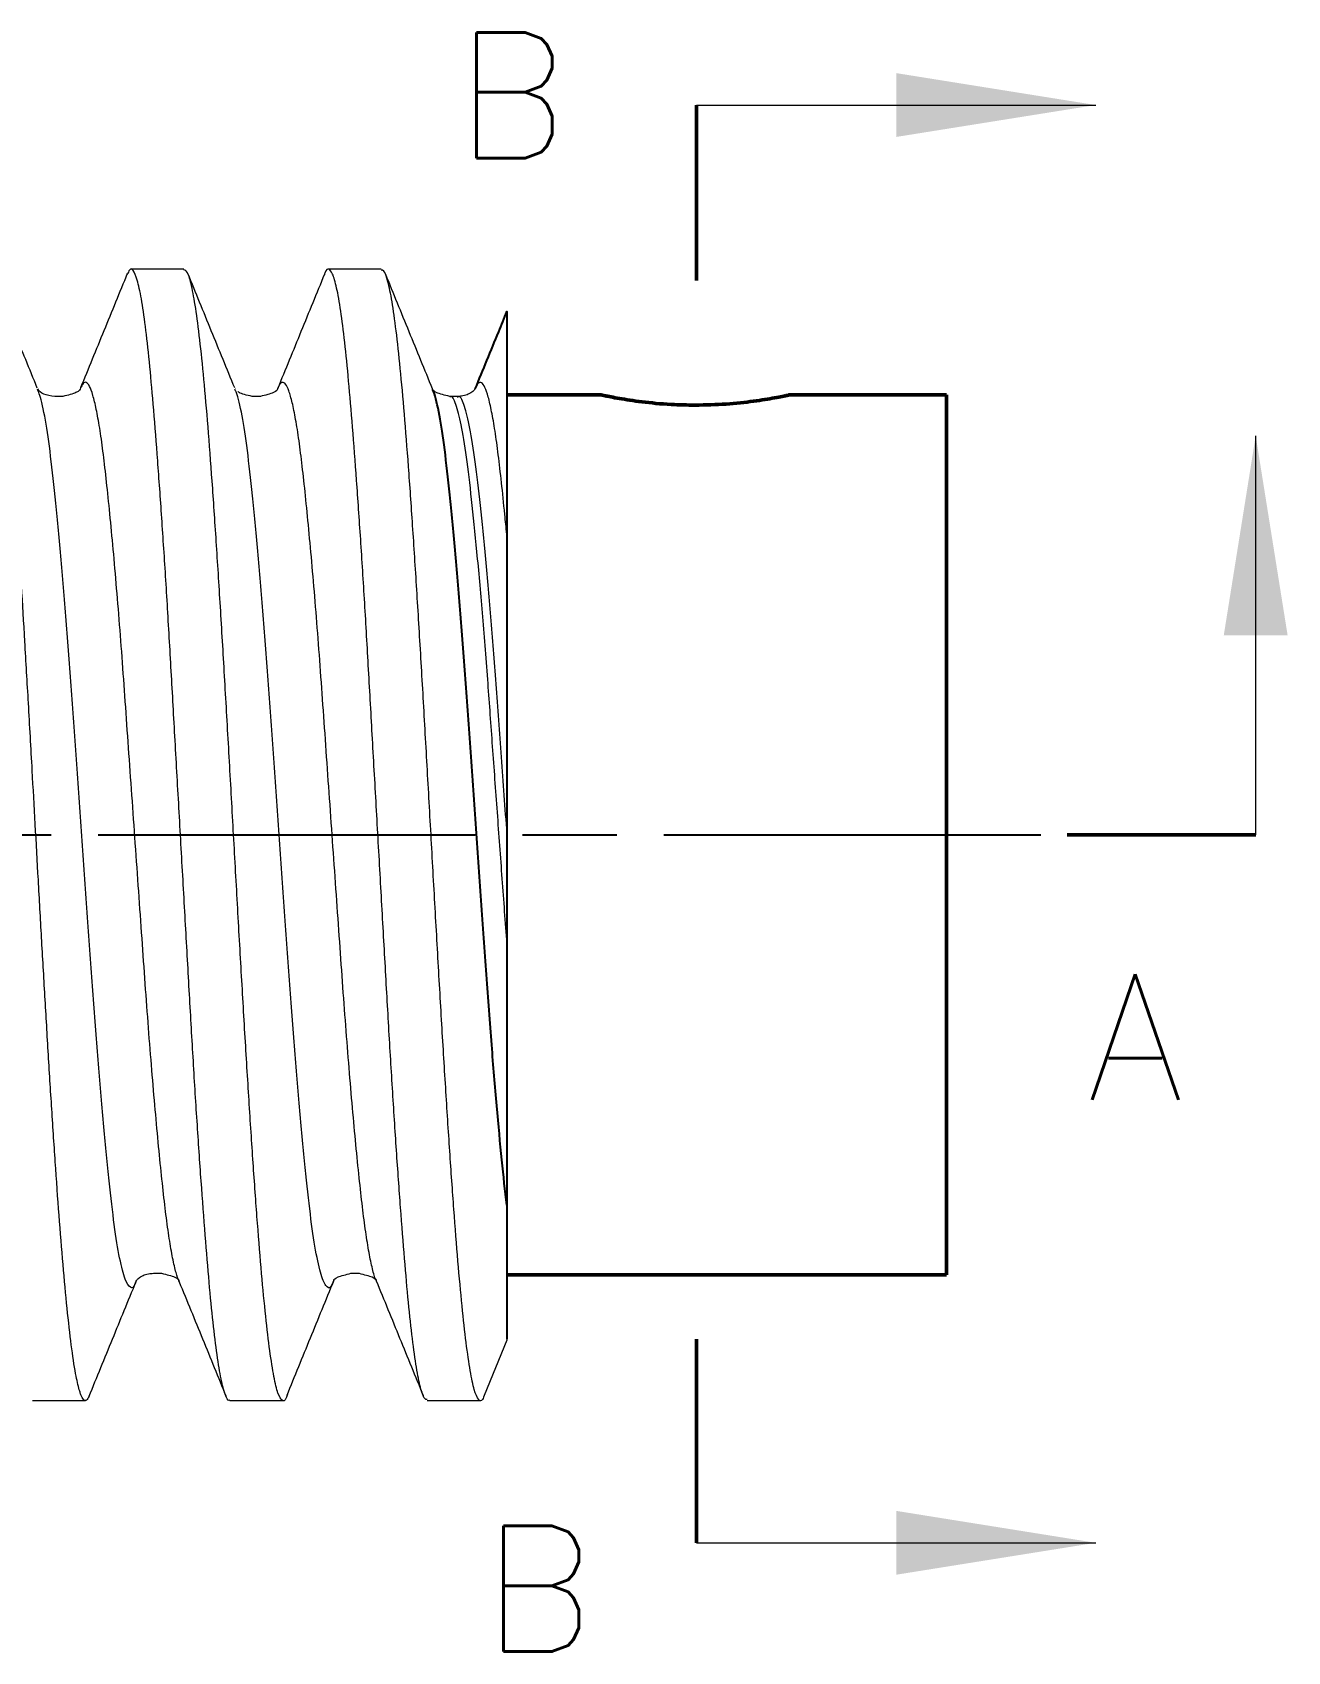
# Model space of a CAD drawing. Header units: millimetres. Extents: x 538 to 2406, y -113 to 359.
# Drawn here: x 1397.62 to 1417.59, y 100.28 to 126.05 of the extents above; entities that cross this region are included whole.
import ezdxf

# ---------------------------------------------------------------- set-up
doc = ezdxf.new("R2010")
doc.units = ezdxf.units.MM
doc.header["$LTSCALE"] = 0.5
doc.linetypes.add('AM_ISO08W050', pattern=[18, 12, -1.5, 3, -1.5])
doc.layers.get('0').update_dxf_attribs({"lineweight": 50})
doc.layers.add('AM_7', color=4, linetype='AM_ISO08W050', lineweight=25)
doc.layers.add('粗实线层', color=7, linetype='Continuous', lineweight=50)
doc.styles.add('USER2', font='SIMPLEX.SHX')

msp = doc.modelspace()

# ---------------------------------------------------------------- linework, layer by layer
at = {"color": 7, "linetype": 'Continuous', "lineweight": 0}
for p, q in [((1408.1882, 124.8912), (1414.5382, 124.8912)), ((1417.0838, 113.2793), (1417.0838, 119.6293)), ((1408.1882, 102.0155), (1414.5382, 102.0155))]:
    msp.add_line(p, q, dxfattribs=at)
at = {"color": 7, "linetype": 'Continuous', "lineweight": 15}
for p, q in [((1400.0292, 122.2793), (1399.1895, 122.2793)), ((1403.1702, 122.2793), (1402.331, 122.2793)), ((1397.6998, 120.3576), (1397.6975, 120.3628)), ((1400.8405, 120.3628), (1400.838, 120.3675)), ((1400.8501, 120.37), (1400.8443, 120.3753)), ((1403.9865, 120.3631), (1403.9825, 120.3693)), ((1398.1042, 120.2543), (1397.9755, 120.2543)), ((1401.2459, 120.2543), (1401.1172, 120.2543)), ((1404.3877, 120.2543), (1404.259, 120.2543)), ((1399.2716, 106.1899), (1399.2665, 106.1735)), ((1399.5463, 106.3043), (1399.675, 106.3043)), ((1402.4153, 106.2045), (1402.411, 106.1919)), ((1402.6881, 106.3043), (1402.8168, 106.3043)), ((1403.0921, 106.1856), (1403.09, 106.1898)), ((1404.8115, 104.3621), (1405.1729, 105.2464)), ((1397.6186, 104.2793), (1398.463, 104.2793)), ((1400.7603, 104.2793), (1401.6081, 104.2793)), ((1403.9017, 104.2793), (1404.7482, 104.2793))]:
    msp.add_line(p, q, dxfattribs=at)
at = {"color": 7, "linetype": 'Continuous', "lineweight": 50}
for p, q in [((1406.6719, 120.2793), (1405.1661, 120.2793)), ((1412.1661, 120.2793), (1409.6479, 120.2793)), ((1412.1661, 120.2793), (1412.1661, 106.2793)), ((1405.1661, 106.2793), (1412.1661, 106.2793))]:
    msp.add_line(p, q, dxfattribs=at)
at = {"color": 7, "linetype": 'Continuous', "lineweight": -3}
msp.add_line((1405.1661, 115.3382), (1405.1661, 109.7385), dxfattribs=at)
at = {"lineweight": 50}
msp.add_line((1417.0838, 113.2793), (1414.0815, 113.2793), dxfattribs=at)
at = {"color": 7, "linetype": 'Continuous', "lineweight": 15}
for points, knots in [([(1398.5247, 104.3503), (1398.5097, 104.323), (1398.4784, 104.2658), (1398.4405, 104.2813), (1398.4111, 104.3248), (1398.3913, 104.3681), (1398.3687, 104.4333), (1398.3432, 104.5281), (1398.3015, 104.7244), (1398.2468, 105.0714), (1398.1799, 105.6435), (1398.1149, 106.3283), (1398.0518, 107.1037), (1397.9907, 107.9481), (1397.9315, 108.8412), (1397.8742, 109.7639), (1397.8189, 110.6992), (1397.7655, 111.6318), (1397.7141, 112.5487), (1397.6646, 113.4389), (1397.6121, 114.3817), (1397.5571, 115.3584), (1397.5001, 116.3431), (1397.4387, 117.3647), (1397.3742, 118.3739), (1397.3225, 119.1096), (1397.2905, 119.534), (1397.2757, 119.7251), (1397.2614, 119.9046), (1397.2465, 120.0849), (1397.2276, 120.3071), (1397.2045, 120.5646), (1397.178, 120.8383), (1397.1429, 121.172), (1397.0992, 121.5312), (1397.0471, 121.8679), (1396.9953, 122.1056), (1396.9443, 122.2526), (1396.9104, 122.27), (1396.8937, 122.2785)], [0, 0, 0, 0, 0.0273876, 0.0572903, 0.0692553, 0.0812204, 0.0933016, 0.1105811, 0.1276745, 0.1695665, 0.2102977, 0.2498679, 0.2882771, 0.3255251, 0.3616117, 0.3965368, 0.4303004, 0.4629022, 0.4943421, 0.5246201, 0.553736, 0.5907396, 0.6256784, 0.6585521, 0.7039666, 0.7447388, 0.7542118, 0.7633941, 0.7722855, 0.780886, 0.7910406, 0.8075773, 0.8240439, 0.8404402, 0.8730109, 0.9053011, 0.9373107, 0.9690399, 1, 1, 1, 1]), ([(1397.6973, 120.3882), (1397.5738, 120.6894), (1397.3269, 121.2921), (1397.0803, 121.8959), (1396.957, 122.1979)], [0, 0, 0, 0, 0.499714, 1, 1, 1, 1]), ([(1399.1285, 122.2104), (1399.0046, 121.9069), (1398.7569, 121.3005), (1398.5084, 120.6943), (1398.3843, 120.3915)], [0, 0, 0, 0, 0.5004911, 1, 1, 1, 1]), ([(1400.7603, 104.2903), (1400.7564, 104.2868), (1400.7319, 104.2654), (1400.6861, 104.3655), (1400.6215, 104.5992), (1400.5567, 104.9874), (1400.4926, 105.5041), (1400.4316, 106.1434), (1400.3689, 106.8968), (1400.3043, 107.758), (1400.2394, 108.7105), (1400.1755, 109.7314), (1400.1145, 110.805), (1400.0516, 111.9196), (1399.987, 113.0632), (1399.9222, 114.212), (1399.8583, 115.3391), (1399.7974, 116.4294), (1399.7344, 117.4715), (1399.6698, 118.4525), (1399.6049, 119.3505), (1399.5412, 120.1452), (1399.4803, 120.8281), (1399.4172, 121.3923), (1399.3525, 121.8284), (1399.2877, 122.1276), (1399.224, 122.2756), (1399.1725, 122.301), (1399.1399, 122.221), (1399.1282, 122.1924)], [0, 0, 0, 0, 0.0073844, 0.0460423, 0.0851063, 0.1242611, 0.1631869, 0.2016189, 0.240303, 0.2793786, 0.3185297, 0.3574367, 0.3958549, 0.4345647, 0.4736511, 0.5127978, 0.5516853, 0.5900924, 0.6288271, 0.6679238, 0.7070653, 0.7459326, 0.7843314, 0.8230905, 0.8621965, 0.9013322, 0.9401786, 0.978572, 1, 1, 1, 1]), ([(1401.6763, 104.3791), (1401.6697, 104.3584), (1401.6415, 104.2695), (1401.5917, 104.2656), (1401.5266, 104.3717), (1401.4615, 104.6396), (1401.3964, 105.0508), (1401.3312, 105.602), (1401.266, 106.283), (1401.2007, 107.0824), (1401.1353, 107.9866), (1401.0699, 108.9804), (1401.0045, 110.047), (1400.9389, 111.1683), (1400.8734, 112.3253), (1400.8078, 113.4985), (1400.7421, 114.6679), (1400.6764, 115.8139), (1400.6106, 116.9172), (1400.5448, 117.959), (1400.4791, 118.9216), (1400.4135, 119.7887), (1400.348, 120.5455), (1400.2825, 121.1791), (1400.217, 121.6798), (1400.1516, 122.0344), (1400.089, 122.2461), (1400.0482, 122.263), (1400.0292, 122.271)], [0, 0, 0, 0, 0.0120151, 0.0517249, 0.0914348, 0.1311448, 0.1708549, 0.210565, 0.2502753, 0.2899857, 0.3296962, 0.3694067, 0.4091174, 0.4488282, 0.4885391, 0.52825, 0.5679611, 0.6076723, 0.6473903, 0.6871183, 0.7268462, 0.7665739, 0.8063016, 0.8460291, 0.8857565, 0.9254838, 0.9652109, 1, 1, 1, 1]), ([(1400.8378, 120.3906), (1400.7138, 120.6932), (1400.4655, 121.299), (1400.218, 121.9051), (1400.0941, 122.2084)], [0, 0, 0, 0, 0.4995395, 1, 1, 1, 1]), ([(1402.2649, 122.1984), (1402.1409, 121.8945), (1401.893, 121.2876), (1401.6443, 120.6809), (1401.52, 120.3779)], [0, 0, 0, 0, 0.5005286, 1, 1, 1, 1]), ([(1403.9017, 104.2936), (1403.8871, 104.2949), (1403.852, 104.2981), (1403.794, 104.4702), (1403.7292, 104.7848), (1403.6646, 105.2419), (1403.6019, 105.8237), (1403.5408, 106.5236), (1403.4768, 107.3343), (1403.4119, 108.246), (1403.3474, 109.2371), (1403.2848, 110.2871), (1403.2236, 111.3836), (1403.1595, 112.5151), (1403.0947, 113.6649), (1403.0302, 114.8053), (1402.9678, 115.9146), (1402.9065, 116.9812), (1402.8423, 117.9933), (1402.7774, 118.9338), (1402.7129, 119.7797), (1402.6508, 120.5167), (1402.5893, 121.1384), (1402.525, 121.6372), (1402.4601, 122.0015), (1402.3958, 122.2271), (1402.3336, 122.2939), (1402.2907, 122.2782), (1402.2672, 122.1991), (1402.2648, 122.191)], [0, 0, 0, 0, 0.02744756, 0.06623388, 0.10526223, 0.14421397, 0.18277416, 0.22108665, 0.25989164, 0.29892361, 0.33786372, 0.37639763, 0.41472696, 0.45354992, 0.49258478, 0.53151255, 0.57001949, 0.60836846, 0.64720869, 0.6862457, 0.72516041, 0.76363971, 0.80201112, 0.8408679, 0.87990634, 0.91880728, 0.95725827, 0.9956549, 1, 1, 1, 1]), ([(1404.8158, 104.3811), (1404.8038, 104.3488), (1404.7702, 104.2587), (1404.7151, 104.2783), (1404.6503, 104.4269), (1404.5855, 104.7323), (1404.5206, 105.1804), (1404.4556, 105.7659), (1404.3905, 106.4784), (1404.3253, 107.306), (1404.2601, 108.2345), (1404.1948, 109.2485), (1404.1294, 110.3305), (1404.0639, 111.4625), (1403.9984, 112.6252), (1403.9327, 113.7989), (1403.867, 114.9639), (1403.8012, 116.1005), (1403.7353, 117.1897), (1403.6695, 118.2129), (1403.6037, 119.1526), (1403.5381, 119.9929), (1403.4724, 120.7195), (1403.4069, 121.3197), (1403.3414, 121.7853), (1403.276, 122.1005), (1403.219, 122.2663), (1403.1837, 122.2627), (1403.1702, 122.2613)], [0, 0, 0, 0, 0.0221511, 0.061856, 0.1015611, 0.1412663, 0.1809717, 0.2206772, 0.2603828, 0.3000887, 0.3397946, 0.3795007, 0.419207, 0.4589134, 0.49862, 0.5383267, 0.5780336, 0.6177406, 0.6574667, 0.6972026, 0.7369383, 0.7766738, 0.8164093, 0.8561446, 0.8958797, 0.9356147, 0.9753496, 1, 1, 1, 1]), ([(1403.9864, 120.3741), (1403.8621, 120.6773), (1403.6133, 121.2842), (1403.3653, 121.8915), (1403.2412, 122.1955)], [0, 0, 0, 0, 0.4994491, 1, 1, 1, 1]), ([(1397.9757, 120.2543), (1397.9102, 120.2627), (1397.7774, 120.2797), (1397.7282, 120.3424), (1397.7032, 120.3742)], [0, 0, 0, 0, 0.4938385, 1, 1, 1, 1]), ([(1398.3841, 120.3911), (1398.3769, 120.3659), (1398.3638, 120.3201), (1398.185, 120.2747), (1398.1044, 120.2543)], [0, 0, 0, 0, 0.549031, 1, 1, 1, 1]), ([(1401.1172, 120.2543), (1401.0305, 120.2751), (1400.9112, 120.3037), (1400.8967, 120.3251), (1400.8927, 120.3309)], [0, 0, 0, 0, 0.7266145, 1, 1, 1, 1]), ([(1401.5242, 120.3877), (1401.5172, 120.3636), (1401.5045, 120.3197), (1401.3265, 120.2746), (1401.2462, 120.2543)], [0, 0, 0, 0, 0.5485714, 1, 1, 1, 1]), ([(1404.2587, 120.2543), (1404.1786, 120.2749), (1403.9968, 120.3219), (1403.9892, 120.3578), (1403.9849, 120.3778)], [0, 0, 0, 0, 0.4403055, 1, 1, 1, 1]), ([(1404.6609, 120.3761), (1404.6533, 120.3637), (1404.6398, 120.3415), (1404.5649, 120.293), (1404.4865, 120.2616), (1404.4157, 120.2563), (1404.3876, 120.2543)], [0, 0, 0, 0, 0.3656694, 0.6516192, 0.8618637, 1, 1, 1, 1]), ([(1398.5219, 104.347), (1398.6459, 104.6507), (1398.8938, 105.2574), (1399.1425, 105.8642), (1399.2667, 106.1672)], [0, 0, 0, 0, 0.5005253, 1, 1, 1, 1]), ([(1399.2739, 106.1842), (1399.2814, 106.1962), (1399.2946, 106.2176), (1399.3694, 106.2656), (1399.4475, 106.2969), (1399.5184, 106.3022), (1399.5465, 106.3043)], [0, 0, 0, 0, 0.3664671, 0.6526468, 0.862605, 1, 1, 1, 1]), ([(1399.6754, 106.3043), (1399.7558, 106.2839), (1399.9338, 106.2388), (1399.9472, 106.1933), (1399.9545, 106.1684)], [0, 0, 0, 0, 0.4522773, 1, 1, 1, 1]), ([(1399.9546, 106.1683), (1400.0788, 105.865), (1400.3277, 105.2579), (1400.5757, 104.6508), (1400.6998, 104.347)], [0, 0, 0, 0, 0.499446, 1, 1, 1, 1]), ([(1401.6703, 104.3628), (1401.7943, 104.6667), (1402.0423, 105.2738), (1402.291, 105.8805), (1402.4153, 106.1835)], [0, 0, 0, 0, 0.5005349, 1, 1, 1, 1]), ([(1402.4146, 106.1818), (1402.4188, 106.2015), (1402.4264, 106.2368), (1402.6079, 106.2836), (1402.6879, 106.3043)], [0, 0, 0, 0, 0.5593685, 1, 1, 1, 1]), ([(1402.8169, 106.3043), (1402.8969, 106.2837), (1403.0783, 106.237), (1403.0862, 106.2011), (1403.0907, 106.181)], [0, 0, 0, 0, 0.4412096, 1, 1, 1, 1]), ([(1403.09, 106.1827), (1403.2143, 105.8795), (1403.4632, 105.2723), (1403.7113, 104.6649), (1403.8354, 104.3609)], [0, 0, 0, 0, 0.4994357, 1, 1, 1, 1])]:
    msp.add_open_spline(points, degree=3, knots=knots, dxfattribs=at)
at = {"color": 7, "linetype": 'Continuous', "lineweight": -3}
for points, knots in [([(1405.1638, 121.6044), (1405.1201, 121.4975), (1404.9526, 121.0873), (1404.7844, 120.6773), (1404.6601, 120.3741)], [0, 0, 0, 0, 0.2605457, 1, 1, 1, 1]), ([(1405.1661, 121.6035), (1405.1661, 121.6054), (1405.1661, 121.6135), (1405.1661, 121.5656), (1405.1661, 121.4593), (1405.1661, 121.2849), (1405.1661, 121.0518), (1405.1661, 120.7538), (1405.1661, 120.2989), (1405.1661, 119.7543), (1405.1661, 119.1407), (1405.1661, 118.6283), (1405.1661, 118.252), (1405.1661, 118.0619)], [0, 0, 0, 0, 0.0276372, 0.1207472, 0.2145635, 0.3035917, 0.3933451, 0.485413, 0.5782886, 0.7429996, 0.8275874, 0.9128897, 1, 1, 1, 1]), ([(1405.1661, 118.0619), (1405.1661, 117.8458), (1405.1661, 117.6329), (1405.1661, 117.1963), (1405.1661, 116.9745), (1405.1661, 116.2963), (1405.1661, 115.8271), (1405.1661, 115.3382)], [0, 0, 0, 0, 0.25, 0.25, 0.5, 0.5, 1, 1, 1, 1]), ([(1405.1661, 109.7385), (1405.1661, 109.2991), (1405.1661, 108.8806), (1405.1661, 108.293), (1405.1661, 108.1047), (1405.1661, 107.7404), (1405.1661, 107.5661), (1405.1661, 107.3882)], [0, 0, 0, 0, 0.5, 0.5, 0.75, 0.75, 1, 1, 1, 1]), ([(1405.1661, 107.3882), (1405.1661, 107.1121), (1405.1661, 106.5519), (1405.1661, 105.9275), (1405.1661, 105.4855), (1405.1661, 105.2543), (1405.1661, 105.2507), (1405.1661, 105.2492)], [0, 0, 0, 0, 0.208905, 0.4238683, 0.6328052, 0.8477237, 1, 1, 1, 1])]:
    msp.add_open_spline(points, degree=3, knots=knots, dxfattribs=at)
at = {"color": 8, "linetype": 'Continuous', "lineweight": 15}
for points, knots in [([(1399.2665, 106.1735), (1399.2644, 106.1667), (1399.234, 106.0665), (1399.178, 106.0611), (1399.0939, 106.1758), (1399.0074, 106.5168), (1398.9217, 107.0451), (1398.8404, 107.7511), (1398.7551, 108.6146), (1398.6685, 109.6153), (1398.5839, 110.7171), (1398.5023, 111.8905), (1398.4162, 113.1064), (1398.3297, 114.3288), (1398.2468, 115.5172), (1398.1638, 116.642), (1398.0773, 117.6747), (1397.9912, 118.5789), (1397.9096, 119.3333), (1397.825, 119.9051), (1397.7539, 120.2543), (1397.7127, 120.3331), (1397.6998, 120.3576)], [0, 0, 0, 0, 0.0039281, 0.0574757, 0.1112977, 0.1656797, 0.2198341, 0.2732539, 0.3273148, 0.3817126, 0.4356584, 0.4891224, 0.5433596, 0.5977083, 0.6513838, 0.7050637, 0.7594136, 0.8136486, 0.8671108, 0.9210601, 0.9754581, 1, 1, 1, 1]), ([(1399.9548, 106.17), (1399.938, 106.2133), (1399.9034, 106.3028), (1399.8503, 106.5371), (1399.7966, 106.8451), (1399.744, 107.2245), (1399.6934, 107.669), (1399.6409, 108.1768), (1399.5872, 108.7454), (1399.533, 109.3667), (1399.4794, 110.0304), (1399.4269, 110.7257), (1399.3763, 111.4475), (1399.3237, 112.1916), (1399.2699, 112.953), (1399.2158, 113.72), (1399.1622, 114.4795), (1399.1098, 115.2206), (1399.0592, 115.9386), (1399.0064, 116.6296), (1398.9527, 117.2877), (1398.8985, 117.9018), (1398.845, 118.4616), (1398.7928, 118.9601), (1398.742, 119.3951), (1398.6892, 119.7639), (1398.6354, 120.0625), (1398.5813, 120.2845), (1398.5278, 120.4276), (1398.4757, 120.4877), (1398.429, 120.4787), (1398.3979, 120.4132), (1398.3843, 120.3846)], [0, 0, 0, 0, 0.031752, 0.0656892, 0.0995371, 0.133105, 0.1663431, 0.1999027, 0.2337465, 0.2676837, 0.3015207, 0.335067, 0.368306, 0.4018869, 0.4357412, 0.4696779, 0.5035033, 0.5370274, 0.5702704, 0.603872, 0.6377362, 0.6716718, 0.705485, 0.7389863, 0.7722363, 0.8058579, 0.8397315, 0.8736653, 0.9074656, 0.9409435, 0.9742036, 1, 1, 1, 1]), ([(1402.411, 106.1919), (1402.4039, 106.17), (1402.3685, 106.0606), (1402.308, 106.0638), (1402.2232, 106.2122), (1402.1367, 106.5805), (1402.0515, 107.1352), (1401.9701, 107.8646), (1401.8844, 108.7492), (1401.7979, 109.7664), (1401.714, 110.8802), (1401.6318, 112.0614), (1401.5455, 113.2809), (1401.4591, 114.5003), (1401.377, 115.6814), (1401.2931, 116.7949), (1401.2066, 117.812), (1401.1209, 118.6954), (1401.0395, 119.4272), (1400.9544, 119.971), (1400.8869, 120.2865), (1400.8496, 120.3479), (1400.8405, 120.3628)], [0, 0, 0, 0, 0.0133333, 0.0666713, 0.1204939, 0.1747651, 0.2286976, 0.2819933, 0.3360235, 0.3902781, 0.4439716, 0.4973967, 0.5515714, 0.605745, 0.6591681, 0.7128642, 0.7671193, 0.8211478, 0.8744431, 0.9283775, 0.9826485, 1, 1, 1, 1]), ([(1403.09, 106.1898), (1403.0856, 106.1982), (1403.0635, 106.2406), (1403.0228, 106.3965), (1402.9688, 106.6582), (1402.9155, 106.9994), (1402.8639, 107.4065), (1402.8128, 107.8785), (1402.7596, 108.4127), (1402.7056, 109.005), (1402.6516, 109.6458), (1402.5983, 110.3241), (1402.5469, 111.0312), (1402.4956, 111.7629), (1402.4424, 112.5155), (1402.3884, 113.2809), (1402.3344, 114.0463), (1402.2811, 114.7987), (1402.2299, 115.5304), (1402.1784, 116.2374), (1402.1252, 116.9155), (1402.0711, 117.5561), (1402.0171, 118.1482), (1401.964, 118.6822), (1401.9128, 119.1538), (1401.8613, 119.561), (1401.8079, 119.9005), (1401.7538, 120.1671), (1401.6999, 120.3552), (1401.6468, 120.4644), (1401.5958, 120.4883), (1401.5556, 120.4608), (1401.5319, 120.3984), (1401.5258, 120.3824)], [0, 0, 0, 0, 0.00839238, 0.04242577, 0.07648107, 0.11036421, 0.14388704, 0.17733573, 0.21117138, 0.24521128, 0.27926193, 0.31312944, 0.34662615, 0.38009857, 0.41395105, 0.44799683, 0.48204219, 0.51589344, 0.54936399, 0.58286267, 0.61673135, 0.65078237, 0.68482181, 0.71865619, 0.75210324, 0.78562798, 0.81951226, 0.85356788, 0.88760076, 0.92141765, 0.95484425, 0.98839447, 1, 1, 1, 1]), ([(1405.1661, 118.0619), (1405.156, 118.1678), (1405.1282, 118.4597), (1405.0834, 118.8911), (1405.0327, 119.336), (1404.9802, 119.7146), (1404.9265, 120.0237), (1404.8723, 120.2574), (1404.8187, 120.4111), (1404.7663, 120.4867), (1404.7156, 120.4739), (1404.6799, 120.4339), (1404.6612, 120.3757), (1404.6603, 120.3729)], [0, 0, 0, 0, 0.0591361, 0.1629884, 0.2658507, 0.3697386, 0.4744905, 0.5795158, 0.684215, 0.7879995, 0.8908691, 0.994822, 1, 1, 1, 1]), ([(1405.1661, 111.6078), (1405.141, 111.9525), (1405.0905, 112.6442), (1405.0132, 113.7063), (1404.9368, 114.7518), (1404.8612, 115.8024), (1404.7795, 116.8315), (1404.693, 117.8004), (1404.6077, 118.637), (1404.5264, 119.319), (1404.4406, 119.8357), (1404.3541, 120.1456), (1404.2942, 120.2772), (1404.2628, 120.2463), (1404.259, 120.2426)], [0, 0, 0, 0, 0.0833722, 0.1673252, 0.2508865, 0.3333107, 0.4265872, 0.5206422, 0.6141106, 0.706474, 0.8001105, 0.8941371, 0.9871913, 1, 1, 1, 1]), ([(1405.1661, 113.3739), (1405.1363, 113.7815), (1405.0771, 114.5908), (1404.9937, 115.7529), (1404.9082, 116.8315), (1404.8217, 117.8004), (1404.7364, 118.637), (1404.6551, 119.3191), (1404.5694, 119.8354), (1404.4828, 120.1464), (1404.4218, 120.2777), (1404.3893, 120.2447), (1404.3844, 120.2398)], [0, 0, 0, 0, 0.1122244, 0.2228349, 0.3309754, 0.4400182, 0.548381, 0.6554628, 0.7640206, 0.8730306, 0.9809132, 1, 1, 1, 1])]:
    msp.add_open_spline(points, degree=3, knots=knots, dxfattribs=at)
at = {"color": 8, "linetype": 'Continuous', "lineweight": -3}
msp.add_open_spline([(1405.1661, 107.3882), (1405.1405, 107.6191), (1405.0889, 108.0842), (1405.0082, 108.953), (1404.9254, 109.9428), (1404.8442, 111.0446), (1404.7613, 112.2328), (1404.6748, 113.4554), (1404.5887, 114.6712), (1404.5071, 115.8445), (1404.4224, 116.946), (1404.3359, 117.9466), (1404.2506, 118.8087), (1404.1693, 119.5181), (1404.0837, 120.0312), (1404.0218, 120.3123), (1403.99, 120.358), (1403.9865, 120.3631)], degree=3, knots=[0, 0, 0, 0, 0.0666625, 0.1342328, 0.2018759, 0.2732068, 0.3445392, 0.4167635, 0.4888368, 0.5598829, 0.6315738, 0.7038625, 0.7757007, 0.8466901, 0.9186575, 0.9909245, 1, 1, 1, 1], dxfattribs=at)
at = {"color": 7, "linetype": 'Continuous', "lineweight": 50}
for points, knots in [([(1406.6719, 120.278), (1406.6833, 120.2755), (1406.7069, 120.2703), (1406.9415, 120.2232), (1407.3041, 120.167), (1407.7364, 120.124), (1408.0363, 120.1189), (1408.1661, 120.1167)], [0, 0, 0, 0, 0.194439, 0.404458, 0.6183448, 0.8348429, 1, 1, 1, 1]), ([(1408.1661, 120.1167), (1408.3325, 120.1203), (1408.6652, 120.1276), (1409.1111, 120.1784), (1409.4492, 120.2341), (1409.6459, 120.2749), (1409.6474, 120.2753), (1409.6479, 120.2754)], [0, 0, 0, 0, 0.2114652, 0.4228113, 0.6372324, 0.8537689, 1, 1, 1, 1])]:
    msp.add_open_spline(points, degree=3, knots=knots, dxfattribs=at)
at = {"color": 7, "linetype": 'Continuous', "lineweight": 0}
for points in [[(1414.5382, 124.8912), (1411.3632, 124.3832), (1411.3632, 125.3992)], [(1417.0838, 119.6293), (1416.5758, 116.4543), (1417.5918, 116.4543)], [(1414.5382, 102.0155), (1411.3632, 101.5075), (1411.3632, 102.5235)]]:
    msp.add_solid(points, dxfattribs=at)
at = {"layer": 'AM_7'}
msp.add_line((1344.6661, 113.2793), (1413.6661, 113.2793), dxfattribs=at)
at = {"layer": '粗实线层', "lineweight": 50}
for p, q in [((1408.1882, 124.8912), (1408.1882, 122.1017)), ((1408.1882, 102.0155), (1408.1882, 105.2535))]:
    msp.add_line(p, q, dxfattribs=at)

# ---------------------------------------------------------------- texts
at = {"layer": '粗实线层', "lineweight": 50, "char_height": 2, "attachment_point": 1, "style": 'USER2'}
for s, insert in [('B', (1404.3447, 126.047)), ('A', (1414.397, 111.0608)), ('B', (1404.7712, 102.2842))]:
    msp.add_mtext_dynamic_manual_height_columns(s, width=3.622907, gutter_width=6.25, heights=[0], dxfattribs=dict(at, insert=insert))

doc.saveas('drawing.dxf')
